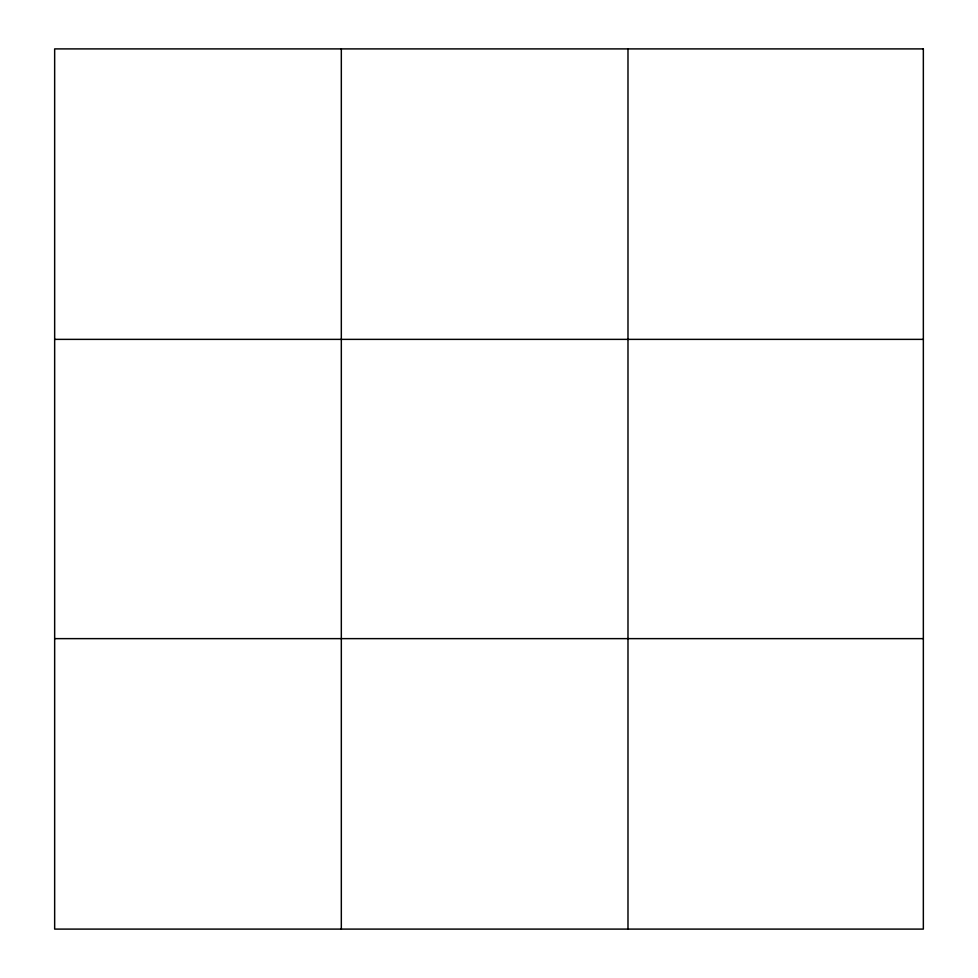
<?xml version="1.0" encoding="UTF-8"?>
<svg xmlns="http://www.w3.org/2000/svg" width="978" height="978" viewBox="0 0 978 978"><rect width="100%" height="100%" fill="white"/><g stroke="black" fill="none" stroke-linecap="round" stroke-linejoin="round"><path stroke-width="1.47" d="M341.322 48.9L341.322 929.1M627.986 48.9L627.986 929.1M54.658 339.366L923.342 339.366M54.658 638.634L923.342 638.634M923.342 48.9L54.658 48.9L54.658 929.1L923.342 929.1L923.342 48.9"/></g></svg>
